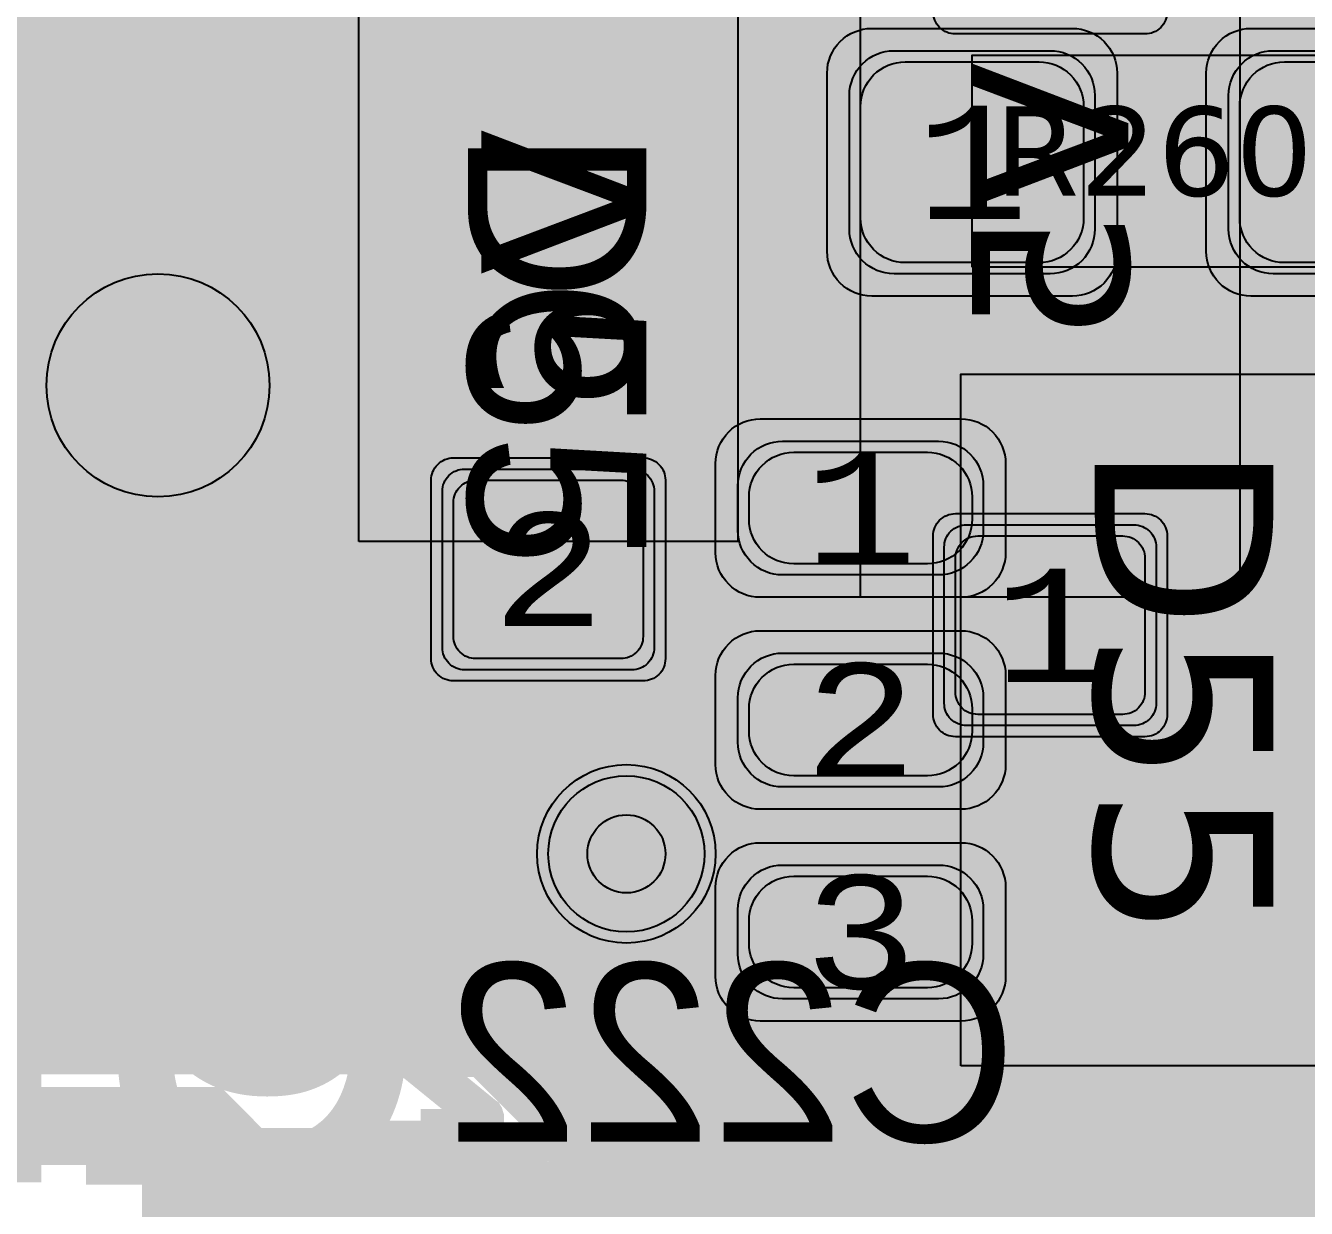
# Model space of a CAD drawing. Extents: x -28 to 199, y -61 to 255.
# Drawn here: x 26.91 to 32.65, y 174.31 to 179.61 of the extents above; entities that cross this region are included whole.
import ezdxf
from ezdxf.enums import TextEntityAlignment as Align

# ---------------------------------------------------------------- set-up
doc = ezdxf.new("R2010")
doc.units = 0
doc.header["$MEASUREMENT"] = 0
for name, color, linetype in [('ASSEMBLY_OUTLINES_BTM', 191, 'CONTINUOUS'), ('ASSEMBLY_OUTLINES_TOP', 102, 'CONTINUOUS'), ('ASSEMBLY_PART_NUMBERS_BTM', 191, 'CONTINUOUS'), ('ASSEMBLY_PART_NUMBERS_TOP', 102, 'CONTINUOUS'), ('ASSEMBLY_REF_DES_BTM', 191, 'CONTINUOUS'), ('ASSEMBLY_REF_DES_TOP', 102, 'CONTINUOUS'), ('DRILL_DRAWING', 21, 'CONTINUOUS'), ('GENERATED_SILKSCREEN_BTM', 255, 'CONTINUOUS'), ('GENERATED_SILKSCREEN_TOP', 140, 'CONTINUOUS'), ('MOUNTING_HOLES_LAYER_2', 42, 'CONTINUOUS'), ('MOUNTING_HOLES_LAYER_3', 42, 'CONTINUOUS'), ('MOUNTING_HOLES_LAYER_BOT21', 42, 'CONTINUOUS'), ('MOUNTING_HOLES_LAYER_TOP', 42, 'CONTINUOUS'), ('PART_PADS_SMD_BTM', 10, 'CONTINUOUS'), ('PART_PADS_SMD_TOP', 150, 'CONTINUOUS'), ('PIN_NUMBERS_BTM', 8, 'CONTINUOUS'), ('PIN_NUMBERS_TOP', 8, 'CONTINUOUS'), ('PLACEMENT_OUTLINES_BTM', 222, 'CONTINUOUS'), ('PLACEMENT_OUTLINES_TOP', 130, 'CONTINUOUS'), ('PLANE_SHAPES_LAYER_2', 230, 'CONTINUOUS'), ('PLANE_SHAPES_LAYER_3', 81, 'CONTINUOUS'), ('SILKSCREEN_OUTLINES_BTM', 211, 'CONTINUOUS'), ('SILKSCREEN_OUTLINES_TOP', 150, 'CONTINUOUS'), ('SILKSCREEN_REF_DES_BTM', 211, 'CONTINUOUS'), ('SILKSCREEN_REF_DES_TOP', 150, 'CONTINUOUS'), ('SOLDERMASK_PADS_BTM', 12, 'CONTINUOUS'), ('SOLDERMASK_PADS_TOP', 180, 'CONTINUOUS'), ('SOLDERPASTE_PADS_BTM', 12, 'CONTINUOUS'), ('SOLDERPASTE_PADS_TOP', 180, 'CONTINUOUS'), ('TRACES_LAYER_3', 81, 'CONTINUOUS'), ('TRACES_LAYER_BOTTOM', 10, 'CONTINUOUS'), ('TRACES_LAYER_TOP', 150, 'CONTINUOUS'), ('VIA_HOLES_LAYER_2', 30, 'CONTINUOUS'), ('VIA_HOLES_LAYER_3', 30, 'CONTINUOUS'), ('VIA_HOLES_LAYER_BOTTOM', 30, 'CONTINUOUS'), ('VIA_HOLES_LAYER_TOP', 30, 'CONTINUOUS'), ('VIA_PADS_LAYER_2', 230, 'CONTINUOUS'), ('VIA_PADS_LAYER_3', 81, 'CONTINUOUS'), ('VIA_PADS_LAYER_BOTTOM', 10, 'CONTINUOUS'), ('VIA_PADS_LAYER_TOP', 150, 'CONTINUOUS')]:
    doc.layers.add(name, color=color, linetype=linetype)
doc.styles.add('COURIER_NEW', font='COUR.TTF')
doc.styles.add('VERDANA', font='verdana.TTF')
doc.styles.add('VERIBEST_GERBER_0', font='txt')

msp = doc.modelspace()

# ---------------------------------------------------------------- hatches: boundary and pattern name
at = {"layer": 'MOUNTING_HOLES_LAYER_2'}
h = msp.add_hatch(color=256, dxfattribs=at)
edge = h.paths.add_edge_path()
edge.add_arc((27.5, 178), 0.5, 0, 360)
at = {"layer": 'MOUNTING_HOLES_LAYER_3'}
h = msp.add_hatch(color=256, dxfattribs=at)
edge = h.paths.add_edge_path()
edge.add_arc((27.5, 178), 0.5, 0, 360)
at = {"layer": 'MOUNTING_HOLES_LAYER_BOT21'}
h = msp.add_hatch(color=256, dxfattribs=at)
edge = h.paths.add_edge_path()
edge.add_arc((27.5, 178), 0.5, 0, 360)
at = {"layer": 'MOUNTING_HOLES_LAYER_TOP'}
h = msp.add_hatch(color=256, dxfattribs=at)
edge = h.paths.add_edge_path()
edge.add_arc((27.5, 178), 0.5, 0, 360)
at = {"layer": 'PLANE_SHAPES_LAYER_2'}
h = msp.add_hatch(color=256, dxfattribs=at)
h.paths.add_polyline_path([(169.5, 129.25), (149.5, 129.25), (142.25, 122), (142.25, 90.5), (147.5, 90.5), (147.5, 80), (154, 80), (154, 69.25), (131.75, 69.25), (131.75, 73.25), (121.25, 73.25), (121.25, 81), (110.5, 81), (110.5, 125.75), (106.5, 125.75), (106.5, 128.75), (93.5, 128.75), (93.5, 120.25), (91.75, 120.25), (91.75, 121.5), (80, 121.5), (80, 118.25), (73.25, 118.25), (73.25, 124.5), (67.5, 124.5), (67.5, 128), (57.75, 128), (57.75, 120.25), (55.25, 120.25), (55.25, 121.5), (47.5, 121.5), (47.5, 119), (35, 119), (35, 134.75), (32.75, 134.75), (32.75, 159.75), (29.25, 159.75), (29.25, 175.25), (22.5, 175.25), (22.5, 195.25), (17.25, 195.25), (17.25, 198), (22.5, 198), (22.5, 216.5), (40.25, 216.5), (40.25, 235.5), (54.5, 235.5), (54.5, 254), (87.25, 254), (87.25, 236.25), (86.25, 236.25), (86.25, 228.75), (81, 228.75), (81, 218.75), (95.25, 218.75), (95.25, 194.5), (87, 194.5), (87, 172), (131.1, 172), (131.1, 208.75), (115.5, 208.75), (115.5, 213.75), (106.75, 213.75), (106.75, 218.75), (110.25, 222.25), (110.25, 226.25), (142.5, 226.25), (142.5, 221.5), (160.5, 221.5), (160.5, 240.75), (169.5, 240.75)])
h.paths.add_polyline_path([(35.5, 149.5), (41.75, 149.5), (41.75, 152), (39.25, 152), (39.25, 154), (37.75, 154), (37.75, 152), (35.5, 152)], flags=16)
h.paths.add_polyline_path([(37.5, 125.75), (37.5, 128.75), (42.75, 128.75), (42.75, 125.75)], flags=16)
h.paths.add_polyline_path([(52, 127.75), (52, 130.75), (54.25, 130.75), (54.25, 127.75)], flags=16)
h.paths.add_polyline_path([(50.75, 219.5), (50.75, 226.5), (71.75, 226.5), (71.75, 219.5)], flags=16)
h.paths.add_polyline_path([(66.5, 150.75), (66.5, 177.5), (72.25, 177.5), (72.25, 150.75)], flags=16)
h.paths.add_polyline_path([(47.25, 185.25), (73, 185.25), (73, 188.25), (70.25, 188.25), (70.25, 191), (47.25, 191)], flags=16)
h.paths.add_polyline_path([(84.5, 208), (84.5, 212.75), (85, 212.75), (85, 208)], flags=16)
h.paths.add_polyline_path([(61.5, 137.25), (87.75, 137.25), (87.75, 140.5), (84.75, 140.5), (84.75, 143), (61.5, 143)], flags=16)
h.paths.add_polyline_path([(88.75, 127), (88.75, 130), (91, 130), (91, 127)], flags=16)
h.paths.add_polyline_path([(85.5, 130.25), (85.5, 132.5), (91, 132.5), (91, 130.25)], flags=16)
h.paths.add_polyline_path([(108.75, 142.25), (135.75, 142.25), (135.75, 145.75), (132.25, 145.75), (132.25, 149), (108.75, 149)], flags=16)
h.paths.add_polyline_path([(114.25, 126.75), (140.75, 126.75), (140.75, 129.75), (137.25, 129.75), (137.25, 133), (114.25, 133)], flags=16)
h.paths.add_polyline_path([(155.25, 180.25), (166.25, 180.25), (166.25, 186.25), (152.25, 186.25), (152.25, 183), (155.25, 183)], flags=16)
at = {"layer": 'PLANE_SHAPES_LAYER_3'}
h = msp.add_hatch(color=256, dxfattribs=at)
h.paths.add_polyline_path([(169.5, 129.25), (149.5, 129.25), (142.25, 122), (142.25, 90.5), (147.5, 90.5), (147.5, 80), (154, 80), (154, 69.25), (131.75, 69.25), (131.75, 73.25), (121.25, 73.25), (121.25, 81), (110.5, 81), (110.5, 125.75), (106.5, 125.75), (106.5, 128.75), (93.5, 128.75), (93.5, 120.25), (91.75, 120.25), (91.75, 121.5), (80, 121.5), (80, 118.25), (73.25, 118.25), (73.25, 124.5), (67.5, 124.5), (67.5, 127.75), (58.25, 127.75), (58.25, 130.25), (88.75, 130.25), (88.75, 127), (91, 127), (91, 132.5), (55, 132.5), (55, 131.25), (52, 131.25), (52, 127.75), (55, 127.75), (55, 127.25), (57.75, 127.25), (57.75, 120.25), (55.25, 120.25), (55.25, 121.5), (47.5, 121.5), (47.5, 119), (35, 119), (35, 134.75), (32.75, 134.75), (32.75, 159.75), (29.25, 159.75), (29.25, 175.25), (22.5, 175.25), (22.5, 195.25), (17.25, 195.25), (17.25, 198), (22.5, 198), (22.5, 216.5), (40.25, 216.5), (40.25, 235.5), (54.5, 235.5), (54.5, 254), (87.25, 254), (87.25, 236.25), (86.25, 236.25), (86.25, 228.75), (81, 228.75), (81, 218.75), (95.25, 218.75), (95.25, 194.5), (87, 194.5), (87, 172), (131.1, 172), (131.1, 208.75), (115.5, 208.75), (115.5, 213.75), (106.75, 213.75), (106.75, 218.75), (110.25, 222.25), (110.25, 226.25), (142.5, 226.25), (142.5, 221.5), (160.5, 221.5), (160.5, 240.75), (169.5, 240.75)])
h.paths.add_polyline_path([(35.5, 149.5), (41.75, 149.5), (41.75, 152), (39.25, 152), (39.25, 154), (37.75, 154), (37.75, 152), (35.5, 152)], flags=16)
h.paths.add_polyline_path([(37.5, 125.75), (37.5, 128.75), (42.75, 128.75), (42.75, 125.75)], flags=16)
h.paths.add_polyline_path([(50.75, 219.5), (50.75, 226.5), (71.75, 226.5), (71.75, 219.5)], flags=16)
h.paths.add_polyline_path([(66.5, 150.75), (66.5, 177.5), (72.25, 177.5), (72.25, 150.75)], flags=16)
h.paths.add_polyline_path([(47.25, 185.25), (73, 185.25), (73, 188.25), (70.25, 188.25), (70.25, 191), (47.25, 191)], flags=16)
h.paths.add_polyline_path([(84.5, 208), (84.5, 212.75), (85, 212.75), (85, 208)], flags=16)
h.paths.add_polyline_path([(61.5, 137.25), (87.75, 137.25), (87.75, 140.5), (84.75, 140.5), (84.75, 143), (61.5, 143)], flags=16)
h.paths.add_polyline_path([(108.75, 142.25), (135.75, 142.25), (135.75, 145.75), (132.25, 145.75), (132.25, 149), (108.75, 149)], flags=16)
h.paths.add_polyline_path([(114.25, 126.75), (140.75, 126.75), (140.75, 129.75), (137.25, 129.75), (137.25, 133), (114.25, 133)], flags=16)
h.paths.add_polyline_path([(155.25, 180.25), (166.25, 180.25), (166.25, 186.25), (152.25, 186.25), (152.25, 183), (155.25, 183)], flags=16)
at = {"layer": 'VIA_HOLES_LAYER_2'}
h = msp.add_hatch(color=256, dxfattribs=at)
edge = h.paths.add_edge_path()
edge.add_arc((29.6, 175.9), 0.175, 0, 360)
at = {"layer": 'VIA_HOLES_LAYER_3'}
h = msp.add_hatch(color=256, dxfattribs=at)
edge = h.paths.add_edge_path()
edge.add_arc((29.6, 175.9), 0.175, 0, 360)
at = {"layer": 'VIA_HOLES_LAYER_BOTTOM'}
h = msp.add_hatch(color=256, dxfattribs=at)
edge = h.paths.add_edge_path()
edge.add_arc((29.6, 175.9), 0.175, 0, 360)
at = {"layer": 'VIA_HOLES_LAYER_TOP'}
h = msp.add_hatch(color=256, dxfattribs=at)
edge = h.paths.add_edge_path()
edge.add_arc((29.6, 175.9), 0.175, 0, 360)

# ---------------------------------------------------------------- linework, layer by layer
at = {"layer": 'ASSEMBLY_OUTLINES_BTM'}
for points in [[(28.4, 177.3), (28.4, 180.2), (30.1, 180.2), (30.1, 177.3)], [(30.65, 177.05), (30.65, 179.95), (32.35, 179.95), (32.35, 177.05)]]:
    msp.add_lwpolyline(points, close=True, dxfattribs=at)
at = {"layer": 'ASSEMBLY_OUTLINES_BTM', "const_width": 0.1}
msp.add_lwpolyline([(32.25, 177.5), (30.75, 177.5)], dxfattribs=at)
at = {"layer": 'ASSEMBLY_OUTLINES_TOP'}
msp.add_lwpolyline([(31.15, 178.53), (31.15, 179.48), (32.85, 179.48), (32.85, 178.53)], close=True, dxfattribs=at)
at = {"layer": 'ASSEMBLY_OUTLINES_TOP', "const_width": 0.1}
msp.add_lwpolyline([(31.1, 174.95), (31.1, 178.05), (32.9, 178.05), (32.9, 174.95)], close=True, dxfattribs=at)
at = {"layer": 'GENERATED_SILKSCREEN_BTM', "const_width": 0.15}
for points in [[(28.7, 180.199995), (28.400005, 180.199995), (28.400005, 177.300005), (28.7, 177.300005), (28.7, 177.299995), (28.4, 177.299995, -0.4142135624), (28.399995, 177.3), (28.399995, 180.2, -0.4142135624), (28.4, 180.200005), (28.7, 180.200005), (28.7, 180.199995)], [(30.100005, 177.3, -0.4142135624), (30.1, 177.299995), (29.8, 177.299995), (29.8, 177.300005), (30.099995, 177.300005), (30.099995, 180.199995), (29.8, 180.199995), (29.8, 180.200005), (30.1, 180.200005, -0.4142135624), (30.100005, 180.2), (30.100005, 177.3)], [(30.95, 179.949995), (30.650005, 179.949995), (30.650005, 177.050005), (30.95, 177.050005), (30.95, 177.049995), (30.65, 177.049995, -0.4142135624), (30.649995, 177.05), (30.649995, 179.95, -0.4142135624), (30.65, 179.950005), (30.95, 179.950005), (30.95, 179.949995)], [(32.350005, 177.05, -0.4142135624), (32.35, 177.049995), (32.05, 177.049995), (32.05, 177.050005), (32.349995, 177.050005), (32.349995, 179.949995), (32.05, 179.949995), (32.05, 179.950005), (32.35, 179.950005, -0.4142135624), (32.350005, 179.95), (32.350005, 177.05)]]:
    msp.add_lwpolyline(points, format="xyb", dxfattribs=at)
for points in [[(28.5444, 175.3932), (28.41, 175.2836), (28.4076, 175.2796), (28.4068, 175.2764), (28.4052, 175.274), (28.4044, 175.2708), (28.4044, 175.1612), (28.4052, 175.158), (28.4068, 175.1532), (28.4076, 175.1492), (28.41, 175.1476), (28.9428, 174.7148), (28.9428, 174.6292), (28.4204, 174.6292), (28.4148, 174.6276), (28.41, 174.6244), (28.4076, 174.6188), (28.4068, 174.6124), (28.4076, 174.6068), (28.41, 174.6012), (28.4148, 174.598), (28.4204, 174.5964), (28.9596, 174.5964), (28.966, 174.598), (28.97, 174.602), (28.974, 174.606), (28.9756, 174.6124), (28.9756, 174.722), (28.9748, 174.7244), (28.9732, 174.73), (28.9716, 174.7324), (28.9708, 174.734), (28.9684, 174.7356), (28.4364, 175.1692), (28.4364, 175.2628), (28.5612, 175.3636), (28.8196, 175.3636), (28.95, 175.2572), (28.9556, 175.2556), (28.9612, 175.2564), (28.966, 175.2588), (28.97, 175.2636), (28.9724, 175.2684), (28.9732, 175.274), (28.9724, 175.2796), (28.9708, 175.282), (28.9684, 175.2836), (28.834, 175.3932), (28.8308, 175.394), (28.8292, 175.3948), (28.8276, 175.3956), (28.8244, 175.3964), (28.5548, 175.3964), (28.5516, 175.3956), (28.55, 175.3948), (28.5476, 175.394), (28.5444, 175.3932)], [(29.3004, 175.3932), (29.166, 175.2836), (29.1636, 175.2796), (29.1628, 175.2764), (29.1612, 175.274), (29.1604, 175.2708), (29.1604, 175.1612), (29.1612, 175.158), (29.1628, 175.1532), (29.1636, 175.1492), (29.166, 175.1476), (29.6988, 174.7148), (29.6988, 174.6292), (29.1764, 174.6292), (29.1708, 174.6276), (29.166, 174.6244), (29.1636, 174.6188), (29.1628, 174.6124), (29.1636, 174.6068), (29.166, 174.6012), (29.1708, 174.598), (29.1764, 174.5964), (29.7156, 174.5964), (29.722, 174.598), (29.726, 174.602), (29.73, 174.606), (29.7316, 174.6124), (29.7316, 174.722), (29.7308, 174.7244), (29.7292, 174.73), (29.7276, 174.7324), (29.7268, 174.734), (29.7244, 174.7356), (29.1924, 175.1692), (29.1924, 175.2628), (29.3172, 175.3636), (29.5756, 175.3636), (29.706, 175.2572), (29.7116, 175.2556), (29.7172, 175.2564), (29.722, 175.2588), (29.726, 175.2636), (29.7284, 175.2684), (29.7292, 175.274), (29.7284, 175.2796), (29.7268, 175.282), (29.7244, 175.2836), (29.59, 175.3932), (29.5868, 175.394), (29.5852, 175.3948), (29.5836, 175.3956), (29.5804, 175.3964), (29.3108, 175.3964), (29.3076, 175.3956), (29.306, 175.3948), (29.3036, 175.394), (29.3004, 175.3932)], [(30.0564, 175.3932), (29.922, 175.2836), (29.9196, 175.2796), (29.9188, 175.2764), (29.9172, 175.274), (29.9164, 175.2708), (29.9164, 175.1612), (29.9172, 175.158), (29.9188, 175.1532), (29.9196, 175.1492), (29.922, 175.1476), (30.4548, 174.7148), (30.4548, 174.6292), (29.9324, 174.6292), (29.9268, 174.6276), (29.922, 174.6244), (29.9196, 174.6188), (29.9188, 174.6124), (29.9196, 174.6068), (29.922, 174.6012), (29.9268, 174.598), (29.9324, 174.5964), (30.4716, 174.5964), (30.478, 174.598), (30.482, 174.602), (30.486, 174.606), (30.4876, 174.6124), (30.4876, 174.722), (30.4868, 174.7244), (30.4852, 174.73), (30.4836, 174.7324), (30.4828, 174.734), (30.4804, 174.7356), (29.9484, 175.1692), (29.9484, 175.2628), (30.0732, 175.3636), (30.3316, 175.3636), (30.462, 175.2572), (30.4676, 175.2556), (30.4732, 175.2564), (30.478, 175.2588), (30.482, 175.2636), (30.4844, 175.2684), (30.4852, 175.274), (30.4844, 175.2796), (30.4828, 175.282), (30.4804, 175.2836), (30.346, 175.3932), (30.3428, 175.394), (30.3412, 175.3948), (30.3396, 175.3956), (30.3364, 175.3964), (30.0668, 175.3964), (30.0636, 175.3956), (30.062, 175.3948), (30.0596, 175.394), (30.0564, 175.3932)], [(31.1004, 174.5996), (31.2348, 174.7092), (31.2388, 174.7116), (31.2396, 174.7148), (31.2412, 174.718), (31.242, 174.722), (31.242, 175.2708), (31.2412, 175.2748), (31.2396, 175.278), (31.238, 175.2796), (31.2372, 175.2812), (31.2356, 175.2836), (31.1004, 175.3932), (31.098, 175.394), (31.0956, 175.3948), (31.0948, 175.3956), (31.0916, 175.3964), (30.822, 175.3964), (30.818, 175.3956), (30.8164, 175.3948), (30.814, 175.394), (30.8116, 175.3932), (30.6764, 175.2836), (30.6732, 175.2796), (30.6716, 175.2732), (30.6724, 175.2684), (30.674, 175.2644), (30.6764, 175.2612), (30.6804, 175.258), (30.6844, 175.2556), (30.6884, 175.2548), (30.6924, 175.2548), (30.6956, 175.2572), (30.8276, 175.3636), (31.086, 175.3636), (31.2092, 175.2628), (31.2092, 174.73), (31.086, 174.6292), (30.8276, 174.6292), (30.6956, 174.7356), (30.6924, 174.7372), (30.6884, 174.738), (30.6844, 174.7372), (30.6804, 174.7348), (30.6764, 174.7316), (30.674, 174.7276), (30.6724, 174.7228), (30.6716, 174.718), (30.6732, 174.7132), (30.6764, 174.7092), (30.8116, 174.5996), (30.8148, 174.598), (30.8156, 174.5972), (30.818, 174.5972), (30.8188, 174.5964), (30.8196, 174.5964), (30.822, 174.5964), (31.0916, 174.5964), (31.0948, 174.5972), (31.098, 174.598), (31.1004, 174.5996)]]:
    msp.add_lwpolyline(points, dxfattribs=at)
at = {"layer": 'GENERATED_SILKSCREEN_TOP', "const_width": 0.15}
for points in [[(32.292098, 179.480005, 1.22306e-05), (32.292089, 179.479995), (31.707911, 179.479995, 1.22306e-05), (31.707902, 179.480005), (32.292098, 179.480005)], [(32.283844, 178.529995), (31.716156, 178.529995, 1.1642e-05), (31.716164, 178.530005), (32.283836, 178.530005, 1.1642e-05), (32.283844, 178.529995)], [(32.900005, 177.806176, 9.7912e-06), (32.899995, 177.806172), (32.899995, 178.049995), (31.100005, 178.049995), (31.100005, 177.806172, 9.7912e-06), (31.099995, 177.806176), (31.099995, 178.05, -0.4142135624), (31.1, 178.050005), (32.9, 178.050005, -0.4142135624), (32.900005, 178.05), (32.900005, 177.806176)], [(31.100005, 176.856172, 9.7912e-06), (31.099995, 176.856176), (31.099995, 177.093824, 9.7912e-06), (31.100005, 177.093828), (31.100005, 176.856172)], [(31.100005, 175.906172, 9.7912e-06), (31.099995, 175.906176), (31.099995, 176.143824, 9.7912e-06), (31.100005, 176.143828), (31.100005, 175.906172)], [(32.900005, 174.95, -0.4142135624), (32.9, 174.949995), (31.1, 174.949995, -0.4142135624), (31.099995, 174.95), (31.099995, 175.193824, 9.7912e-06), (31.100005, 175.193828), (31.100005, 174.950005), (32.899995, 174.950005), (32.899995, 175.193828, 9.7912e-06), (32.900005, 175.193824), (32.900005, 174.95)]]:
    msp.add_lwpolyline(points, format="xyb", dxfattribs=at)
for points in [[(29.69, 178.6112), (29.6916, 178.6152), (29.6924, 178.6176), (29.6932, 178.6216), (29.6932, 179.0264), (29.6916, 179.032), (29.6876, 179.036), (29.6836, 179.0408), (29.6772, 179.0424), (28.9092, 179.0424), (28.9028, 179.0408), (28.8988, 179.036), (28.8948, 179.032), (28.8932, 179.0264), (28.8932, 178.6216), (28.8932, 178.6184), (28.894, 178.6168), (28.8948, 178.6144), (28.8964, 178.6112), (29.006, 178.476), (29.0092, 178.4736), (29.0108, 178.4728), (29.0148, 178.4712), (29.0188, 178.4704), (29.5676, 178.4704), (29.5716, 178.4712), (29.574, 178.4728), (29.5764, 178.4728), (29.5772, 178.4736), (29.578, 178.4752), (29.5804, 178.476), (29.69, 178.6112)], [(29.6604, 179.0088), (29.6604, 178.6272), (29.5596, 178.5024), (29.0268, 178.5024), (28.926, 178.6272), (28.926, 179.0088), (29.6604, 179.0088)], [(29.418, 178.1352), (29.4172, 178.1384), (29.4164, 178.1408), (29.4148, 178.144), (29.3268, 178.2528), (29.6604, 178.2528), (29.6604, 177.7304), (29.662, 177.7248), (29.6652, 177.72), (29.6708, 177.7176), (29.6764, 177.7168), (29.6828, 177.7176), (29.6884, 177.72), (29.6916, 177.7248), (29.6932, 177.7304), (29.6932, 178.2704), (29.6916, 178.276), (29.6876, 178.28), (29.6836, 178.2848), (29.6772, 178.2864), (29.2924, 178.2864), (29.2868, 178.2856), (29.2828, 178.2832), (29.2804, 178.28), (29.2788, 178.2744), (29.2772, 178.2704), (29.2764, 178.2672), (29.2772, 178.2632), (29.2796, 178.26), (29.386, 178.1296), (29.386, 177.8712), (29.2844, 177.7464), (29.0268, 177.7464), (28.9268, 177.8712), (28.9268, 178.1296), (29.0324, 178.26), (29.0348, 178.2656), (29.0348, 178.2704), (29.0316, 178.2752), (29.0276, 178.28), (29.022, 178.2832), (29.0164, 178.284), (29.0132, 178.284), (29.0108, 178.2832), (29.0068, 178.2792), (28.8964, 178.144), (28.8948, 178.1416), (28.8948, 178.1384), (28.8932, 178.1352), (28.8932, 177.8656), (28.8932, 177.8632), (28.894, 177.8624), (28.894, 177.8616), (28.8948, 177.86), (28.8948, 177.8584), (28.8964, 177.8552), (29.0068, 177.72), (29.0092, 177.7176), (29.0108, 177.7168), (29.0156, 177.7152), (29.0188, 177.7144), (29.2924, 177.7144), (29.2964, 177.7152), (29.3004, 177.7168), (29.302, 177.7168), (29.3028, 177.7176), (29.3044, 177.7192), (29.306, 177.72), (29.4148, 177.8552), (29.4164, 177.8592), (29.4172, 177.8616), (29.418, 177.8656), (29.418, 178.1352)], [(29.418, 177.3792), (29.4172, 177.3824), (29.4164, 177.3848), (29.4148, 177.388), (29.3268, 177.4968), (29.6604, 177.4968), (29.6604, 176.9744), (29.662, 176.9688), (29.6652, 176.964), (29.6708, 176.9616), (29.6764, 176.9608), (29.6828, 176.9616), (29.6884, 176.964), (29.6916, 176.9688), (29.6932, 176.9744), (29.6932, 177.5144), (29.6916, 177.52), (29.6876, 177.524), (29.6836, 177.5288), (29.6772, 177.5304), (29.2924, 177.5304), (29.2868, 177.5296), (29.2828, 177.5272), (29.2804, 177.524), (29.2788, 177.5184), (29.2772, 177.5144), (29.2764, 177.5112), (29.2772, 177.5072), (29.2796, 177.504), (29.386, 177.3736), (29.386, 177.1152), (29.2844, 176.9904), (29.0268, 176.9904), (28.9268, 177.1152), (28.9268, 177.3736), (29.0324, 177.504), (29.0348, 177.5096), (29.0348, 177.5144), (29.0316, 177.5192), (29.0276, 177.524), (29.022, 177.5272), (29.0164, 177.528), (29.0132, 177.528), (29.0108, 177.5272), (29.0068, 177.5232), (28.8964, 177.388), (28.8948, 177.3856), (28.8948, 177.3824), (28.8932, 177.3792), (28.8932, 177.1096), (28.8932, 177.1072), (28.894, 177.1064), (28.894, 177.1056), (28.8948, 177.104), (28.8948, 177.1024), (28.8964, 177.0992), (29.0068, 176.964), (29.0092, 176.9616), (29.0108, 176.9608), (29.0156, 176.9592), (29.0188, 176.9584), (29.2924, 176.9584), (29.2964, 176.9592), (29.3004, 176.9608), (29.302, 176.9608), (29.3028, 176.9616), (29.3044, 176.9632), (29.306, 176.964), (29.4148, 177.0992), (29.4164, 177.1032), (29.4172, 177.1056), (29.418, 177.1096), (29.418, 177.3792)]]:
    msp.add_lwpolyline(points, dxfattribs=at)
at = {"layer": 'MOUNTING_HOLES_LAYER_2'}
msp.add_circle((27.5, 178), 0.5, dxfattribs=at)
at = {"layer": 'MOUNTING_HOLES_LAYER_3'}
msp.add_circle((27.5, 178), 0.5, dxfattribs=at)
at = {"layer": 'MOUNTING_HOLES_LAYER_BOT21'}
msp.add_circle((27.5, 178), 0.5, dxfattribs=at)
at = {"layer": 'MOUNTING_HOLES_LAYER_TOP'}
msp.add_circle((27.5, 178), 0.5, dxfattribs=at)
at = {"layer": 'PART_PADS_SMD_BTM'}
for points in [[(29.725, 176.825, -0.4142135624), (29.625, 176.725), (28.875, 176.725, -0.4142135624), (28.775, 176.825), (28.775, 177.525, -0.4142135624), (28.875, 177.625), (29.625, 177.625, -0.4142135624), (29.725, 177.525)], [(31.025, 177.275, -0.4142135624), (31.125, 177.375), (31.875, 177.375, -0.4142135624), (31.975, 177.275), (31.975, 176.575, -0.4142135624), (31.875, 176.475), (31.125, 176.475, -0.4142135624), (31.025, 176.575)]]:
    msp.add_lwpolyline(points, format="xyb", close=True, dxfattribs=at)
at = {"layer": 'PART_PADS_SMD_TOP'}
for points in [[(30.6, 179.3, -0.4142135624), (30.8, 179.5), (31.5, 179.5, -0.4142135624), (31.7, 179.3), (31.7, 178.7, -0.4142135624), (31.5, 178.5), (30.8, 178.5, -0.4142135624), (30.6, 178.7)], [(32.3, 179.3, -0.4142135624), (32.5, 179.5), (33.2, 179.5, -0.4142135624), (33.4, 179.3), (33.4, 178.7, -0.4142135624), (33.2, 178.5), (32.5, 178.5, -0.4142135624), (32.3, 178.7)], [(30.1, 177.55, -0.4142135624), (30.3, 177.75), (31, 177.75, -0.4142135624), (31.2, 177.55), (31.2, 177.35, -0.4142135624), (31, 177.15), (30.3, 177.15, -0.4142135624), (30.1, 177.35)], [(30.1, 176.6, -0.4142135624), (30.3, 176.8), (31, 176.8, -0.4142135624), (31.2, 176.6), (31.2, 176.4, -0.4142135624), (31, 176.2), (30.3, 176.2, -0.4142135624), (30.1, 176.4)], [(30.1, 175.65, -0.4142135624), (30.3, 175.85), (31, 175.85, -0.4142135624), (31.2, 175.65), (31.2, 175.45, -0.4142135624), (31, 175.25), (30.3, 175.25, -0.4142135624), (30.1, 175.45)]]:
    msp.add_lwpolyline(points, format="xyb", close=True, dxfattribs=at)
at = {"layer": 'PLACEMENT_OUTLINES_BTM'}
for points in [[(28.4, 177.3), (28.4, 180.2), (30.1, 180.2), (30.1, 177.3)], [(30.65, 177.05), (30.65, 179.95), (32.35, 179.95), (32.35, 177.05)]]:
    msp.add_lwpolyline(points, close=True, dxfattribs=at)
at = {"layer": 'PLACEMENT_OUTLINES_TOP'}
for points in [[(31.15, 178.53), (31.15, 179.48), (32.85, 179.48), (32.85, 178.53)], [(31.1, 174.95), (31.1, 178.05), (32.9, 178.05), (32.9, 174.95)]]:
    msp.add_lwpolyline(points, close=True, dxfattribs=at)
at = {"layer": 'SILKSCREEN_OUTLINES_BTM'}
for points in [[(28.4, 177.3), (28.4, 180.2), (30.1, 180.2), (30.1, 177.3)], [(30.65, 177.05), (30.65, 179.95), (32.35, 179.95), (32.35, 177.05)]]:
    msp.add_lwpolyline(points, close=True, dxfattribs=at)
at = {"layer": 'SILKSCREEN_OUTLINES_TOP'}
for points in [[(31.15, 178.53), (31.15, 179.48), (32.85, 179.48), (32.85, 178.53)], [(31.1, 174.95), (31.1, 178.05), (32.9, 178.05), (32.9, 174.95)]]:
    msp.add_lwpolyline(points, close=True, dxfattribs=at)
at = {"layer": 'SOLDERMASK_PADS_BTM'}
for points in [[(30.975, 180.475, -0.4142135624), (31.075, 180.575), (31.925, 180.575, -0.4142135624), (32.025, 180.475), (32.025, 179.675, -0.4142135624), (31.925, 179.575), (31.075, 179.575, -0.4142135624), (30.975, 179.675)], [(29.775, 176.775, -0.4142135624), (29.675, 176.675), (28.825, 176.675, -0.4142135624), (28.725, 176.775), (28.725, 177.575, -0.4142135624), (28.825, 177.675), (29.675, 177.675, -0.4142135624), (29.775, 177.575)], [(30.975, 177.325, -0.4142135624), (31.075, 177.425), (31.925, 177.425, -0.4142135624), (32.025, 177.325), (32.025, 176.525, -0.4142135624), (31.925, 176.425), (31.075, 176.425, -0.4142135624), (30.975, 176.525)]]:
    msp.add_lwpolyline(points, format="xyb", close=True, dxfattribs=at)
at = {"layer": 'SOLDERMASK_PADS_TOP'}
for points in [[(30.5, 179.4, -0.4142135624), (30.7, 179.6), (31.6, 179.6, -0.4142135624), (31.8, 179.4), (31.8, 178.6, -0.4142135624), (31.6, 178.4), (30.7, 178.4, -0.4142135624), (30.5, 178.6)], [(32.2, 179.4, -0.4142135624), (32.4, 179.6), (33.3, 179.6, -0.4142135624), (33.5, 179.4), (33.5, 178.6, -0.4142135624), (33.3, 178.4), (32.4, 178.4, -0.4142135624), (32.2, 178.6)], [(30, 177.65, -0.4142135624), (30.2, 177.85), (31.1, 177.85, -0.4142135624), (31.3, 177.65), (31.3, 177.25, -0.4142135624), (31.1, 177.05), (30.2, 177.05, -0.4142135624), (30, 177.25)], [(30, 176.7, -0.4142135624), (30.2, 176.9), (31.1, 176.9, -0.4142135624), (31.3, 176.7), (31.3, 176.3, -0.4142135624), (31.1, 176.1), (30.2, 176.1, -0.4142135624), (30, 176.3)], [(30, 175.75, -0.4142135624), (30.2, 175.95), (31.1, 175.95, -0.4142135624), (31.3, 175.75), (31.3, 175.35, -0.4142135624), (31.1, 175.15), (30.2, 175.15, -0.4142135624), (30, 175.35)]]:
    msp.add_lwpolyline(points, format="xyb", close=True, dxfattribs=at)
at = {"layer": 'SOLDERPASTE_PADS_BTM'}
for points in [[(29.675, 176.875, -0.4142135624), (29.575, 176.775), (28.925, 176.775, -0.4142135624), (28.825, 176.875), (28.825, 177.475, -0.4142135624), (28.925, 177.575), (29.575, 177.575, -0.4142135624), (29.675, 177.475)], [(31.075, 177.225, -0.4142135624), (31.175, 177.325), (31.825, 177.325, -0.4142135624), (31.925, 177.225), (31.925, 176.625, -0.4142135624), (31.825, 176.525), (31.175, 176.525, -0.4142135624), (31.075, 176.625)]]:
    msp.add_lwpolyline(points, format="xyb", close=True, dxfattribs=at)
at = {"layer": 'SOLDERPASTE_PADS_TOP'}
for points in [[(30.65, 179.25, -0.4142135624), (30.85, 179.45), (31.45, 179.45, -0.4142135624), (31.65, 179.25), (31.65, 178.75, -0.4142135624), (31.45, 178.55), (30.85, 178.55, -0.4142135624), (30.65, 178.75)], [(32.35, 179.25, -0.4142135624), (32.55, 179.45), (33.15, 179.45, -0.4142135624), (33.35, 179.25), (33.35, 178.75, -0.4142135624), (33.15, 178.55), (32.55, 178.55, -0.4142135624), (32.35, 178.75)], [(30.15, 177.5, -0.4142135624), (30.35, 177.7), (30.95, 177.7, -0.4142135624), (31.15, 177.5), (31.15, 177.4, -0.4142135624), (30.95, 177.2), (30.35, 177.2, -0.4142135624), (30.15, 177.4)], [(30.15, 176.55, -0.4142135624), (30.35, 176.75), (30.95, 176.75, -0.4142135624), (31.15, 176.55), (31.15, 176.45, -0.4142135624), (30.95, 176.25), (30.35, 176.25, -0.4142135624), (30.15, 176.45)], [(30.15, 175.6, -0.4142135624), (30.35, 175.8), (30.95, 175.8, -0.4142135624), (31.15, 175.6), (31.15, 175.5, -0.4142135624), (30.95, 175.3), (30.35, 175.3, -0.4142135624), (30.15, 175.5)]]:
    msp.add_lwpolyline(points, format="xyb", close=True, dxfattribs=at)
at = {"layer": 'TRACES_LAYER_3', "const_width": 0.5}
msp.add_lwpolyline([(36.8, 178.7), (28.219871, 178.7), (27.719871, 179.2), (25.1, 179.2)], dxfattribs=at)
at = {"layer": 'TRACES_LAYER_BOTTOM', "const_width": 0.35}
for points in [[(24.043316, 183.25), (24.043316, 182.970316), (22.628734, 181.555734), (22.628734, 178.293169), (25.834612, 175.087291), (30.437291, 175.087291), (31.5, 176.15), (31.5, 176.925)], [(29.25, 177.175), (27.988805, 177.175), (27.884805, 177.071), (27.115195, 177.071), (27.011195, 177.175), (25.656002, 177.175), (23.7, 179.131002), (23.7, 181)]]:
    msp.add_lwpolyline(points, dxfattribs=at)
at = {"layer": 'TRACES_LAYER_TOP', "const_width": 0.35}
for points in [[(44.6, 174.2), (43.924204, 173.524204), (30.53815, 173.524204), (26.513047, 177.549307), (26.513047, 184.613047), (28.2, 186.3)], [(31.1, 179), (29.9, 180.2), (29.9, 182.75)], [(30.65, 177.45), (30.65, 179), (31.1, 179)], [(31.1, 179), (31.15, 179)], [(30.65, 176.5), (30.65, 177.45)], [(30.65, 175.55), (30.4, 175.55), (29.962709, 175.987291), (29.687291, 175.987291), (29.6, 175.9)], [(28.443842, 160.013644), (28.443842, 173.944785), (27.707927, 174.6807), (23.217754, 174.6807)]]:
    msp.add_lwpolyline(points, dxfattribs=at)
at = {"layer": 'VIA_HOLES_LAYER_2'}
msp.add_circle((29.6, 175.9), 0.175, dxfattribs=at)
at = {"layer": 'VIA_HOLES_LAYER_3'}
msp.add_circle((29.6, 175.9), 0.175, dxfattribs=at)
at = {"layer": 'VIA_HOLES_LAYER_BOTTOM'}
msp.add_circle((29.6, 175.9), 0.175, dxfattribs=at)
at = {"layer": 'VIA_HOLES_LAYER_TOP'}
msp.add_circle((29.6, 175.9), 0.175, dxfattribs=at)
at = {"layer": 'VIA_PADS_LAYER_2'}
msp.add_circle((29.6, 175.9), 0.4, dxfattribs=at)
at = {"layer": 'VIA_PADS_LAYER_3'}
msp.add_circle((29.6, 175.9), 0.4, dxfattribs=at)
at = {"layer": 'VIA_PADS_LAYER_BOTTOM'}
msp.add_circle((29.6, 175.9), 0.35, dxfattribs=at)
at = {"layer": 'VIA_PADS_LAYER_TOP'}
msp.add_circle((29.6, 175.9), 0.35, dxfattribs=at)

# ---------------------------------------------------------------- texts
at = {"layer": 'ASSEMBLY_PART_NUMBERS_BTM', "style": 'VERIBEST_GERBER_0', "text_generation_flag": 2}
for s, p in [('GRM1885C1H471JA01D', (25.29, 207.5)), ('LMH6644MAX/NOPB_2', (29.96, 186)), ('1N4148W-7-F', (31.79, 178.75)), ('1N4148W-7-F', (28.96, 178.5))]:
    msp.add_text(s, height=2.032, rotation=90, dxfattribs=at).set_placement(p, align=Align.TOP_LEFT)
for s, p in [('ERJ-3EKF2052V', (39.25, 180.71)), ('ERJ-3EKF1022V', (34.75, 180.04)), ('CL10B104KB8SFNC', (39.25, 179.21)), ('ERJ-3EKF1022V', (34.75, 178.54)), ('ERJ-3EKF2052V', (39.25, 177.71)), ('ERJ-3EKF1022V', (34.75, 176.46))]:
    msp.add_text(s, height=2.032, dxfattribs=at).set_placement(p, align=Align.TOP_LEFT)
at = {"layer": 'ASSEMBLY_PART_NUMBERS_TOP', "style": 'VERIBEST_GERBER_0'}
for s, p in [('GRM1885C1H102JA01D', (32.54, 190.75)), ('ERJ-3EKF10R7V', (29.21, 190.75)), ('ERJ-3EKF1022V', (30.71, 190.75)), ('CL21B225KOFNNNE', (32.54, 187)), ('SN74AHCT1G00DBVR', (29.46, 176.5))]:
    msp.add_text(s, height=2.032, rotation=270, dxfattribs=at).set_placement(p, align=Align.TOP_LEFT)
msp.add_text('ERJ-3EKF4701V', height=2.032, dxfattribs=at).set_placement((32, 176.46), align=Align.TOP_LEFT)
at = {"layer": 'ASSEMBLY_REF_DES_BTM', "style": 'VERDANA', "text_generation_flag": 2}
for s, p in [('V5', (31.15, 179.45)), ('V6', (28.95, 179.15))]:
    msp.add_text(s, height=0.7, rotation=90, dxfattribs=at).set_placement(p, align=Align.TOP_LEFT)
at = {"layer": 'ASSEMBLY_REF_DES_TOP', "style": 'VERDANA'}
msp.add_text('R260', height=0.4, dxfattribs=at).set_placement((31.25, 179.25), align=Align.TOP_LEFT)
msp.add_text('D55', height=0.8, rotation=270, dxfattribs=at).set_placement((32.5, 177.75), align=Align.TOP_LEFT)
at = {"layer": 'DRILL_DRAWING', "style": 'VERIBEST_GERBER_0'}
for s, p in [('A', (32.7, 180.3)), ('T', (27.5, 178)), ('A', (29.6, 175.9)), ('A', (33.3, 174.3))]:
    msp.add_text(s, height=2, dxfattribs=at).set_placement(p, align=Align.MIDDLE_CENTER)
at = {"layer": 'PIN_NUMBERS_BTM', "style": 'COURIER_NEW'}
for s, p in [('1', (31.15, 179)), ('1', (30.65, 177.45)), ('2', (29.25, 177.175)), ('1', (31.5, 176.925)), ('2', (30.65, 176.5)), ('3', (30.65, 175.55))]:
    msp.add_text(s, height=0.508, dxfattribs=at).set_placement(p, align=Align.MIDDLE_CENTER)
at = {"layer": 'PIN_NUMBERS_TOP', "style": 'COURIER_NEW'}
for s, p in [('1', (31.15, 179)), ('1', (30.65, 177.45)), ('2', (29.25, 177.175)), ('1', (31.5, 176.925)), ('2', (30.65, 176.5)), ('3', (30.65, 175.55))]:
    msp.add_text(s, height=0.508, dxfattribs=at).set_placement(p, align=Align.MIDDLE_CENTER)
at = {"layer": 'SILKSCREEN_REF_DES_BTM', "style": 'VERIBEST_GERBER_0', "text_generation_flag": 2}
msp.add_text('C222', height=0.8, dxfattribs=at).set_placement((31.35, 175.41), align=Align.TOP_LEFT)
at = {"layer": 'SILKSCREEN_REF_DES_TOP', "style": 'VERIBEST_GERBER_0'}
msp.add_text('D55', height=0.8, rotation=270, dxfattribs=at).set_placement((29.69, 179.15), align=Align.TOP_LEFT)

doc.saveas('drawing.dxf')
